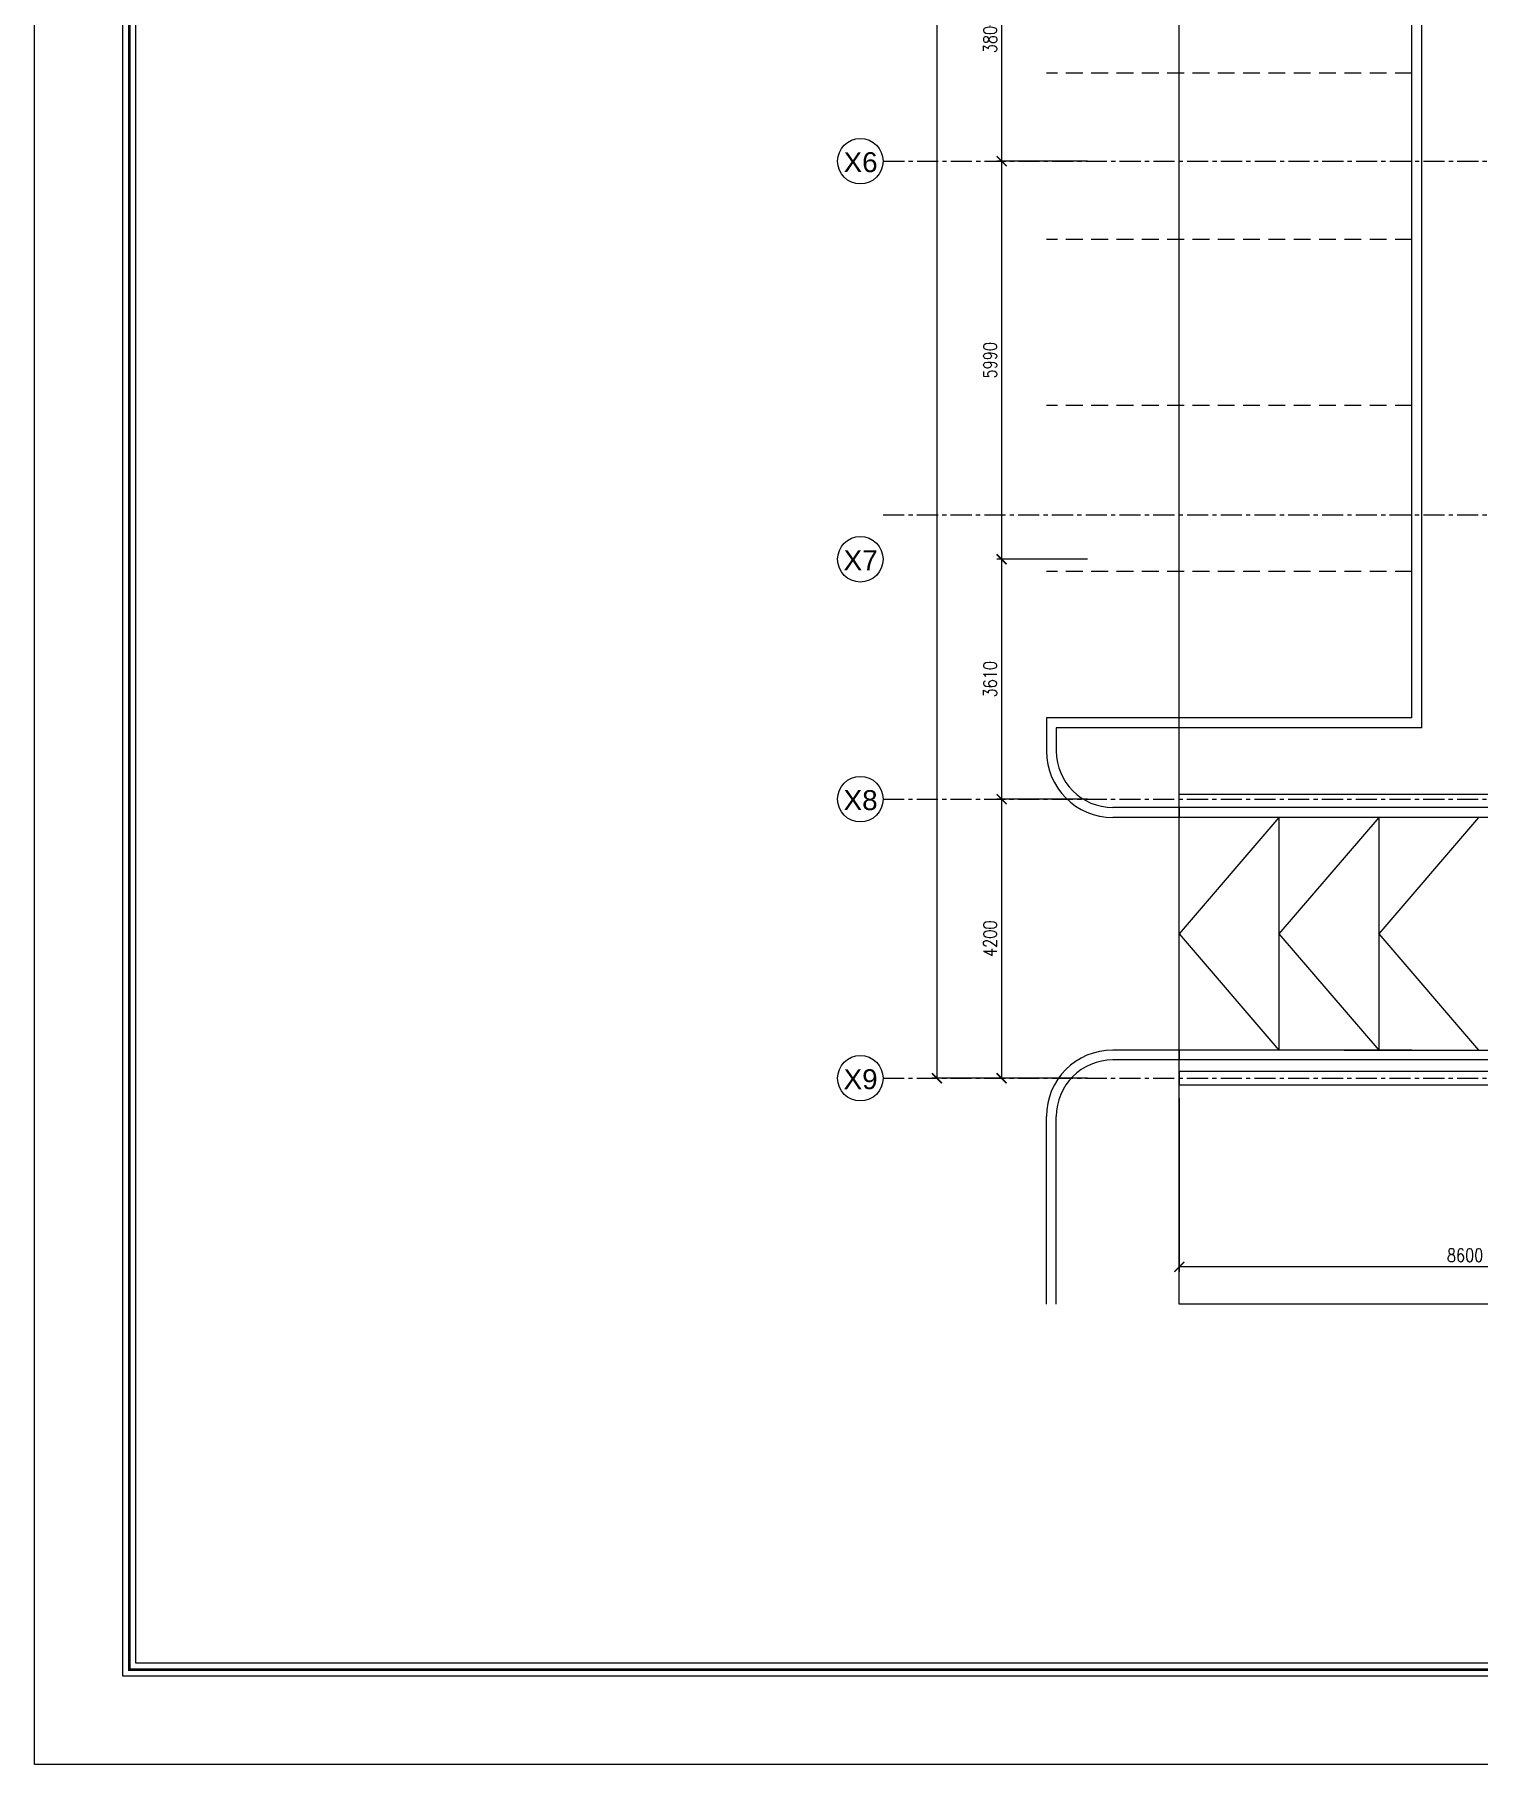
# Model space of a CAD drawing. Header units: millimetres. Extents: x -1288794 to 2153086, y -2701644 to -1428868.
# Drawn here: x 1073649 to 1095371, y -1519494 to -1493463 of the extents above; entities that cross this region are included whole.
import ezdxf
from ezdxf.enums import TextEntityAlignment as Align

# ---------------------------------------------------------------- set-up
doc = ezdxf.new("R2010")
doc.units = ezdxf.units.MM
doc.header["$LTSCALE"] = 100
doc.header["$PDMODE"] = 34
doc.linetypes.add('CENTER', pattern=[50.8, 31.75, -6.35, 6.35, -6.35])
doc.linetypes.add('DASHED', pattern=[19.05, 12.7, -6.35])
for name, color, linetype in [('A-ANNO-DIMS', 1, 'Continuous'), ('A-ANNO-SYMB', 33, 'Continuous'), ('A-ANNO-TEXT', 8, 'Continuous'), ('A-AREA', 8, 'CENTER'), ('A-GRID', 253, 'CENTER'), ('HATCH', 251, 'Continuous'), ('L-WALK', 8, 'Continuous'), ('LOGO LINE', 7, 'Continuous'), ('LOGO1LINE', 7, 'Continuous')]:
    doc.layers.add(name, color=color, linetype=linetype)
doc.styles.add('ROMANS', font='romans.shx', dxfattribs={"width": 0.8})
doc.styles.add('SANSSERIF', font='sas_____.pfb')
doc.dimstyles.new('100 of DIM2', dxfattribs={"dimscale": 0, "dimtxt": 200, "dimasz": 150, "dimexe": 75, "dimexo": 200, "dimgap": 75, "dimtad": 1, "dimdec": 0, "dimrnd": 5, "dimzin": 0, "dimdsep": 46, "dimtxsty": 'ROMANS', "dimblk": 'ARCHTICK', "dimcen": 100, "dimclrd": 94, "dimclre": 94, "dimclrt": 2, "dimadec": 0, "dimazin": 0, "dimtfac": 1, "dimtdec": 0, "dimtofl": 0, "dimtmove": 2, "dimatfit": 3, "dimldrblk": 'OPEN90', "dimfxl": 75, "dimtolj": 1, "dimtzin": 0, "dimarcsym": 0})

# ---------------------------------------------------------------- blocks, each defined once
blk = doc.blocks.new('_ArchTick')
at = {"color": 0, "linetype": 'ByBlock', "const_width": 0.15}
blk.add_lwpolyline([(-0.5, -0.5), (0.5, 0.5)], dxfattribs=at)
blk = doc.blocks.new('*D464')
at = {"layer": 'A-ANNO-DIMS', "color": 94, "lineweight": -2, "ltscale": 3, "transparency": 16777216}
for p, q in [((1089380, -1473969), (1087150, -1473969)), ((1087225, -1473969), (1087225, -1509169)), ((1089380, -1509169), (1087150, -1509169))]:
    blk.add_line(p, q, dxfattribs=at)
at = {"layer": 'Defpoints', "color": 0, "ltscale": 3, "transparency": 16777216}
for p in [(1089580, -1473969), (1087225, -1509169), (1089580, -1509169)]:
    blk.add_point(p, dxfattribs=at)
at = {"layer": 'A-ANNO-DIMS', "color": 94, "lineweight": -2, "ltscale": 3, "transparency": 16777216, "xscale": 150, "yscale": 150, "zscale": 150}
for p, rotation in [((1087225, -1473969), 90), ((1087225, -1509169), 270)]:
    blk.add_blockref('_ArchTick', p, dxfattribs=dict(at, rotation=rotation))
at = {"layer": 'A-ANNO-DIMS', "color": 2, "ltscale": 3, "transparency": 16777216, "insert": (1087050, -1491569), "char_height": 200, "attachment_point": 5, "rotation": 90, "style": 'ROMANS'}
blk.add_mtext('\\A1;35200', dxfattribs=at)
blk = doc.blocks.new('_Open90')
at = {"color": 0, "linetype": 'ByBlock', "lineweight": -2}
for p, q in [((0, 0), (-1, 0)), ((-0.5, 0.5), (0, 0)), ((0, 0), (-0.5, -0.5))]:
    blk.add_line(p, q, dxfattribs=at)
blk = doc.blocks.new('*D469')
at = {"layer": 'A-ANNO-DIMS', "color": 94, "lineweight": -2, "ltscale": 3, "transparency": 16777216}
for p, q in [((1089489, -1491569), (1088123, -1491569)), ((1088198, -1491569), (1088198, -1495369)), ((1089489, -1495369), (1088123, -1495369))]:
    blk.add_line(p, q, dxfattribs=at)
at = {"layer": 'Defpoints', "color": 0, "ltscale": 3, "transparency": 16777216}
for p in [(1089689, -1491569), (1088198, -1495369), (1089689, -1495369)]:
    blk.add_point(p, dxfattribs=at)
at = {"layer": 'A-ANNO-DIMS', "color": 94, "lineweight": -2, "ltscale": 3, "transparency": 16777216, "xscale": 150, "yscale": 150, "zscale": 150}
for p, rotation in [((1088198, -1491569), 90), ((1088198, -1495369), 270)]:
    blk.add_blockref('_ArchTick', p, dxfattribs=dict(at, rotation=rotation))
at = {"layer": 'A-ANNO-DIMS', "color": 2, "ltscale": 3, "transparency": 16777216, "insert": (1088023, -1493469), "char_height": 200, "attachment_point": 5, "rotation": 90, "style": 'ROMANS'}
blk.add_mtext('\\A1;3800', dxfattribs=at)
blk = doc.blocks.new('*D470')
at = {"layer": 'A-ANNO-DIMS', "color": 94, "lineweight": -2, "ltscale": 3, "transparency": 16777216}
for p, q in [((1089489, -1495369), (1088123, -1495369)), ((1088198, -1495369), (1088198, -1501359)), ((1089489, -1501359), (1088123, -1501359))]:
    blk.add_line(p, q, dxfattribs=at)
at = {"layer": 'Defpoints', "color": 0, "ltscale": 3, "transparency": 16777216}
for p in [(1089689, -1495369), (1088198, -1501359), (1089689, -1501359)]:
    blk.add_point(p, dxfattribs=at)
at = {"layer": 'A-ANNO-DIMS', "color": 94, "lineweight": -2, "ltscale": 3, "transparency": 16777216, "xscale": 150, "yscale": 150, "zscale": 150}
for p, rotation in [((1088198, -1495369), 90), ((1088198, -1501359), 270)]:
    blk.add_blockref('_ArchTick', p, dxfattribs=dict(at, rotation=rotation))
at = {"layer": 'A-ANNO-DIMS', "color": 2, "ltscale": 3, "transparency": 16777216, "insert": (1088023, -1498364), "char_height": 200, "attachment_point": 5, "rotation": 90, "style": 'ROMANS'}
blk.add_mtext('\\A1;5990', dxfattribs=at)
blk = doc.blocks.new('*D471')
at = {"layer": 'A-ANNO-DIMS', "color": 94, "lineweight": -2, "ltscale": 3, "transparency": 16777216}
for p, q in [((1089489, -1501359), (1088123, -1501359)), ((1088198, -1501359), (1088198, -1504969)), ((1089489, -1504969), (1088123, -1504969))]:
    blk.add_line(p, q, dxfattribs=at)
at = {"layer": 'Defpoints', "color": 0, "ltscale": 3, "transparency": 16777216}
for p in [(1089689, -1501359), (1088198, -1504969), (1089689, -1504969)]:
    blk.add_point(p, dxfattribs=at)
at = {"layer": 'A-ANNO-DIMS', "color": 94, "lineweight": -2, "ltscale": 3, "transparency": 16777216, "xscale": 150, "yscale": 150, "zscale": 150}
for p, rotation in [((1088198, -1501359), 90), ((1088198, -1504969), 270)]:
    blk.add_blockref('_ArchTick', p, dxfattribs=dict(at, rotation=rotation))
at = {"layer": 'A-ANNO-DIMS', "color": 2, "ltscale": 3, "transparency": 16777216, "insert": (1088023, -1503164), "char_height": 200, "attachment_point": 5, "rotation": 90, "style": 'ROMANS'}
blk.add_mtext('\\A1;3610', dxfattribs=at)
blk = doc.blocks.new('*D472')
at = {"layer": 'A-ANNO-DIMS', "color": 94, "lineweight": -2, "ltscale": 3, "transparency": 16777216}
for p, q in [((1089489, -1504969), (1088123, -1504969)), ((1088198, -1504969), (1088198, -1509169)), ((1089489, -1509169), (1088123, -1509169))]:
    blk.add_line(p, q, dxfattribs=at)
at = {"layer": 'Defpoints', "color": 0, "ltscale": 3, "transparency": 16777216}
for p in [(1089689, -1504969), (1088198, -1509169), (1089689, -1509169)]:
    blk.add_point(p, dxfattribs=at)
at = {"layer": 'A-ANNO-DIMS', "color": 94, "lineweight": -2, "ltscale": 3, "transparency": 16777216, "xscale": 150, "yscale": 150, "zscale": 150}
for p, rotation in [((1088198, -1504969), 90), ((1088198, -1509169), 270)]:
    blk.add_blockref('_ArchTick', p, dxfattribs=dict(at, rotation=rotation))
at = {"layer": 'A-ANNO-DIMS', "color": 2, "ltscale": 3, "transparency": 16777216, "insert": (1088023, -1507069), "char_height": 200, "attachment_point": 5, "rotation": 90, "style": 'ROMANS'}
blk.add_mtext('\\A1;4200', dxfattribs=at)
blk = doc.blocks.new('*D480')
at = {"layer": 'A-ANNO-DIMS', "color": 94, "linetype": 'Continuous', "lineweight": -2, "ltscale": 3, "transparency": 16777216}
for p, q in [((1090871, -1509469), (1090871, -1512083)), ((1099471, -1509469), (1099471, -1512083)), ((1099471, -1512008), (1090871, -1512008))]:
    blk.add_line(p, q, dxfattribs=at)
at = {"layer": 'Defpoints', "color": 0, "linetype": 'Continuous', "ltscale": 3, "transparency": 16777216}
for p in [(1090871, -1509269), (1099471, -1509269), (1090871, -1512008)]:
    blk.add_point(p, dxfattribs=at)
at = {"layer": 'A-ANNO-DIMS', "color": 94, "linetype": 'Continuous', "lineweight": -2, "ltscale": 3, "transparency": 16777216, "xscale": 150, "yscale": 150, "zscale": 150, "rotation": 180}
blk.add_blockref('_ArchTick', (1090871, -1512008), dxfattribs=at)
at = {"layer": 'A-ANNO-DIMS', "color": 94, "linetype": 'Continuous', "lineweight": -2, "ltscale": 3, "transparency": 16777216, "xscale": 150, "yscale": 150, "zscale": 150}
blk.add_blockref('_ArchTick', (1099471, -1512008), dxfattribs=at)
at = {"layer": 'A-ANNO-DIMS', "color": 2, "linetype": 'Continuous', "ltscale": 3, "transparency": 16777216, "insert": (1095171, -1511833), "char_height": 200, "attachment_point": 5, "style": 'ROMANS'}
blk.add_mtext('\\A1;8600', dxfattribs=at)

msp = doc.modelspace()

# ---------------------------------------------------------------- linework, layer by layer
at = {"layer": 'A-ANNO-SYMB', "ltscale": 3}
for centre in [(1086071.2, -1495368.6), (1086071.2, -1501358.6), (1086071.2, -1504968.6), (1086071.2, -1509168.6)]:
    msp.add_circle(centre, 342.2, dxfattribs=at)
at = {"layer": 'A-AREA', "ltscale": 15}
for p, q in [((1090870.6, -1512568.6), (1090870.6, -1472568.6)), ((1125970.6, -1512568.6), (1090870.6, -1512568.6))]:
    msp.add_line(p, q, dxfattribs=at)
at = {"layer": 'A-AREA', "linetype": 'Continuous', "ltscale": 3}
for p, q in [((1090870.6, -1505093.6), (1090870.6, -1504893.6)), ((1090870.6, -1504893.6), (1098170.6, -1504893.6)), ((1098170.6, -1505093.6), (1090870.6, -1505093.6)), ((1096870.6, -1509068.6), (1090870.6, -1509068.6)), ((1090870.6, -1509068.6), (1090870.6, -1509268.6)), ((1090870.6, -1509268.6), (1099470.6, -1509268.6))]:
    msp.add_line(p, q, dxfattribs=at)
at = {"layer": 'A-GRID', "ltscale": 0.1}
for p, q in [((1086417.2, -1495368.6), (1129956.8, -1495368.6)), ((1086414.8, -1500687.6), (1129954.4, -1500687.6)), ((1086413.3, -1504968.6), (1129952.9, -1504968.6)), ((1086413.3, -1509168.6), (1129952.9, -1509168.6))]:
    msp.add_line(p, q, dxfattribs=at)
at = {"layer": 'HATCH', "ltscale": 3}
for p, q in [((1092370.6, -1505243.6), (1092370.6, -1508743.6)), ((1093870.6, -1505243.6), (1093870.6, -1508743.6))]:
    msp.add_line(p, q, dxfattribs=at)
for points in [[(1092370.6, -1505243.6), (1090870.6, -1506993.6), (1092370.6, -1508743.6)], [(1093870.6, -1505243.6), (1092370.6, -1506993.6), (1093870.6, -1508743.6)], [(1095370.6, -1505243.6), (1093870.6, -1506993.6), (1095370.6, -1508743.6)]]:
    msp.add_lwpolyline(points, dxfattribs=at)
at = {"layer": 'L-WALK', "ltscale": 15}
for p, q in [((1094520.6, -1503893.6), (1094520.6, -1476394.7)), ((1094370.6, -1503743.6), (1094370.6, -1476544.7)), ((1088870.6, -1503743.6), (1088870.6, -1504243.6)), ((1089020.6, -1503893.6), (1089020.6, -1504243.6)), ((1088870.6, -1512568.6), (1088870.6, -1509743.6)), ((1089020.6, -1512568.6), (1089020.6, -1509743.6)), ((1088870.6, -1512568.6), (1088870.6, -1512544.7)), ((1089020.6, -1512568.6), (1089020.6, -1512544.7))]:
    msp.add_line(p, q, dxfattribs=at)
at = {"layer": 'L-WALK', "linetype": 'DASHED', "ltscale": 0.2}
for p, q in [((1094370.6, -1494044.7), (1088870.6, -1494044.7)), ((1094370.6, -1496544.7), (1088870.6, -1496544.7)), ((1094370.6, -1499044.7), (1088870.6, -1499044.7)), ((1094370.6, -1501544.7), (1088870.6, -1501544.7))]:
    msp.add_line(p, q, dxfattribs=at)
at = {"layer": 'L-WALK', "ltscale": 3}
for p, q in [((1094370.6, -1503743.6), (1088870.6, -1503743.6)), ((1094520.6, -1503893.6), (1089020.6, -1503893.6)), ((1098170.6, -1505093.6), (1089870.6, -1505093.6)), ((1099470.6, -1505243.6), (1089870.6, -1505243.6)), ((1090870.6, -1505093.6), (1090870.6, -1505243.6)), ((1094370.6, -1508743.6), (1089870.6, -1508743.6)), ((1099470.6, -1508893.6), (1089870.6, -1508893.6)), ((1090870.6, -1508743.6), (1090870.6, -1508893.6)), ((1093350.9, -1508743.6), (1099470.6, -1508743.6))]:
    msp.add_line(p, q, dxfattribs=at)
at = {"layer": 'L-WALK', "ltscale": 15}
for centre, radius, start, end in [((1089870.6, -1504243.6), 1000, 180, 270), ((1089870.6, -1504243.6), 850, 180, 270), ((1089870.6, -1509743.6), 1000, 90, 180), ((1089870.6, -1509743.6), 850, 90, 180)]:
    msp.add_arc(centre, radius, start, end, dxfattribs=at)
at = {"layer": 'LOGO LINE'}
msp.add_lwpolyline([(1152406.7, -1519493.9), (1073648.7, -1519493.9), (1073648.7, -1463806.4), (1152406.7, -1463806.4)], close=True, dxfattribs=at)
at = {"layer": 'LOGO1LINE'}
for points in [[(1151080.8, -1518168), (1074974.6, -1518168), (1074974.6, -1465132.3), (1151080.8, -1465132.3)], [(1140772.1, -1517969.1), (1075173.5, -1517969.1), (1075173.5, -1465331.1), (1140772.1, -1465331.1)]]:
    msp.add_lwpolyline(points, close=True, dxfattribs=at)
at = {"layer": 'LOGO1LINE', "const_width": 39.8}
msp.add_lwpolyline([(1150981.4, -1518068.5), (1075074, -1518068.5), (1075074, -1465231.7), (1150981.4, -1465231.7)], close=True, dxfattribs=at)

# ---------------------------------------------------------------- texts
at = {"layer": 'A-ANNO-TEXT', "style": 'SANSSERIF'}
for s, p in [('X6', (1086075.8, -1495533.2)), ('X7', (1086075.8, -1501523.2)), ('X8', (1086075.8, -1505133.2)), ('X9', (1086075.8, -1509333.2))]:
    msp.add_text(s, height=300, dxfattribs=at).set_placement(p, align=Align.CENTER)

# ---------------------------------------------------------------- dimensions: what is measured, and where the dimension line sits
at = {"layer": 'A-ANNO-DIMS', "ltscale": 3}
for base, p1, p2, picture, middle in [((1087225.3, -1509168.6), (1089580.5, -1473968.6), (1089580.5, -1509168.6), '*D464', (1087050.3, -1491568.6)), ((1088197.8, -1495368.6), (1089689.4, -1491568.6), (1089689.4, -1495368.6), '*D469', (1088022.8, -1493468.6)), ((1088197.8, -1501358.6), (1089689.4, -1495368.6), (1089689.4, -1501358.6), '*D470', (1088022.8, -1498363.6)), ((1088197.8, -1504968.6), (1089689.4, -1501358.6), (1089689.4, -1504968.6), '*D471', (1088022.8, -1503163.6)), ((1088197.8, -1509168.6), (1089689.4, -1504968.6), (1089689.4, -1509168.6), '*D472', (1088022.8, -1507068.6))]:
    dim = msp.add_linear_dim(base=base, p1=p1, p2=p2, angle=90, dimstyle='100 of DIM2', override={"dimscale": 1}, dxfattribs=at)
    dim.commit()
    dim.dimension.update_dxf_attribs({"geometry": picture, "text_midpoint": middle})
at = {"layer": 'A-ANNO-DIMS', "linetype": 'Continuous', "ltscale": 3}
dim = msp.add_linear_dim(base=(1090870.6, -1512007.6), p1=(1099470.6, -1509268.6), p2=(1090870.6, -1509268.6), dimstyle='100 of DIM2', override={"dimscale": 1}, dxfattribs=at)
dim.commit()
dim.dimension.update_dxf_attribs({"geometry": '*D480', "text_midpoint": (1095170.6, -1511832.6)})

doc.saveas('drawing.dxf')
